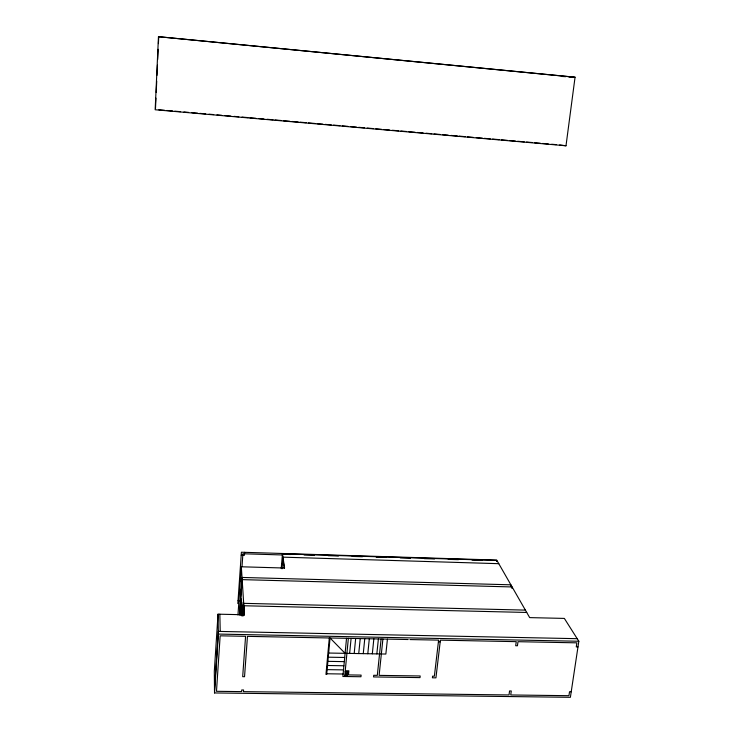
<?xml version="1.0" encoding="UTF-8"?>
<svg xmlns="http://www.w3.org/2000/svg" width="734" height="734" viewBox="0 0 734 734"><rect width="100%" height="100%" fill="white"/><g stroke="black" fill="none" stroke-linecap="round" stroke-linejoin="round"><path stroke-width="1.1" d="M158.461 36.7L155.168 109.751L565.997 145.782L575.061 77.198L158.461 36.7L573.208 77.098M155.498 108.338L155.966 98.117M156.214 92.438L156.727 81.089M156.984 75.409L157.443 65.188M157.7 59.518L158.168 49.297M158.425 43.618L158.727 36.81M282.471 553.858L284.581 568.033L241.33 566.786L244.422 614.771L218.035 614.174L214.31 671.316L214.521 692.951L570.391 697.3L578.832 641.259L564.354 618.413L529.682 617.615L496.927 560.437L282.471 553.858L281.223 568.556M214.493 690.043L218.328 631.396L577.19 638.681M214.521 692.951L218.374 634.075L218.035 614.174M237.834 603.577L241.403 552.225L496.716 560.06L496.533 561.492M237.963 614.982L241.33 566.786M240.266 591.622L240.422 589.347M240.981 581.392L241.137 579.117M242.009 566.611L242.908 553.757L282.296 554.959M239.376 615.101L242.018 577.447L510.892 584.814L510.699 586.31M239.715 614.395L242.156 579.631L512.121 586.952L511.919 588.457M240.302 614.523L241.394 598.916L242.275 612.431M244.624 552.317L244.413 555.289L241.202 555.188M240.357 614.34L241.367 600.073M240.642 614.257L241.495 602.146M240.66 614.688L241.514 602.531M241.064 613.578L241.835 602.614M241.027 615.184L241.789 604.412M241.202 615.193L241.89 605.495M241.376 615.193L241.825 608.725M241.715 615.202L241.871 613.046M241.835 615.156L242.073 611.789M241.835 615.945L242.156 611.394M242.165 615.156L242.403 611.817M242.303 614.615L242.147 607.422M242.798 615.899L243.688 603.339L525.388 610.11M243.128 615.854L243.844 605.752L526.728 612.459M282.039 568.795L282.966 557.161L498.79 563.684M282.948 559.317L283.067 557.831M329.309 637.965L325.969 674.418L326.694 674.427L330.043 637.984L345.09 653.324M346.531 638.305L342.879 676.482L360.954 676.748L361.119 675.106L348.466 674.913L348.87 670.803L345.246 670.748L348.356 638.341M344.769 675.684L345.163 671.564L347.879 671.61L347.485 675.73L344.769 675.684L347.879 671.61M349.641 653.407L351.1 638.396M354.192 653.489L355.66 638.488M358.733 653.572L360.22 638.58M363.266 653.645L364.761 638.663M367.798 653.728L369.312 638.754M372.322 653.811L373.845 638.846M376.836 653.893L378.386 638.938M381.102 638.993L377.322 675.344L373.725 675.289L373.56 676.931L420.004 677.61L420.187 675.977L379.12 675.372L382.909 639.02M387.433 639.112L385.855 654.049L328.667 653.04M571.226 691.758L569.52 691.74L568.933 695.694L510.736 694.97L511.277 690.988L509.552 690.96L509.011 694.951L243.459 691.648L243.578 689.997L241.725 689.969L241.605 691.621L216.493 691.309L220.154 635.818L245.578 636.314L242.679 676.684L244.541 676.711L247.459 636.36L408.168 639.525M327.135 669.637L343.503 669.894M326.758 673.766L343.108 674.014M328.281 657.196L344.696 657.481M327.896 661.352L344.301 661.628M327.52 665.499L343.907 665.766M218.374 634.075L578.832 641.259M409.967 639.562L438.611 640.121L434.372 676.188L432.601 676.161L432.409 677.794L435.941 677.84L440.391 640.158L516.25 641.654L515.699 645.736L517.442 645.773L518.002 641.69L576.869 642.846L576.263 646.902L577.979 646.929M438.409 641.773L440.198 641.81M238.036 600.678L240.156 600.733M282.361 554.28L290.37 554.528M304.096 554.95L314.4 555.262M328.135 555.684L338.429 555.996M352.164 556.418L362.458 556.73M376.193 557.152L386.488 557.473M400.223 557.886L410.526 558.207M424.252 558.629L434.556 558.941M448.281 559.363L458.475 559.675M472.026 560.088L482.183 560.4M561.382 76.437L565.685 76.675M568.905 76.859L575.061 77.198M158.865 109.77L164.581 110.274M166.838 110.476L172.573 110.972M174.811 111.173L180.573 111.678M183.922 111.972L188.565 112.375M191.895 112.669L197.593 113.174M199.868 113.366L205.685 113.88M208.979 114.174L213.686 114.587M216.952 114.871L221.677 115.284M224.925 115.568L230.806 116.082M234.036 116.367L238.798 116.789M242.009 117.073L247.936 117.587M249.982 117.77L255.927 118.293M259.093 118.569L263.919 118.991M267.066 119.266L273.057 119.789M275.039 119.963L281.049 120.495M283.333 120.697L289.847 121.266M292.132 121.468L298.178 122M300.096 122.165L306.17 122.697M308.454 122.899L314.904 123.468M317.189 123.661L322.877 124.165M325.162 124.367L331.291 124.899M333.566 125.101L339.961 125.661M342.246 125.863L347.934 126.367M350.696 126.606L356.403 127.11M358.687 127.303L364.403 127.808M367.303 128.065L373.533 128.606M375.817 128.808L381.524 129.312M383.809 129.514L389.515 130.01M392.36 130.257L398.654 130.817M400.938 131.01L406.645 131.514M408.93 131.716L415.141 132.258M417.417 132.459L423.114 132.964M426.059 133.221L431.766 133.716M434.051 133.918L440.198 134.46M442.474 134.661L448.171 135.157M451.181 135.423L457.282 135.955M459.172 136.12L465.255 136.662M467.53 136.854L473.228 137.359M476.293 137.625L482.339 138.157M484.284 138.331L490.312 138.854M492.587 139.056L499.129 139.634M501.414 139.827L507.396 140.359M509.405 140.533L515.369 141.056M517.644 141.258L524.25 141.836M526.535 142.038L532.242 142.534M534.526 142.735L540.371 143.249M542.646 143.451L548.316 143.947M551.656 144.24L556.271 144.644M559.647 144.937L565.997 145.782M345.163 671.564L347.485 675.73M282.847 558.647L284.306 568.455M243.725 607.376L244.229 615.285M219.861 614.22L220.218 631.442"/></g></svg>
